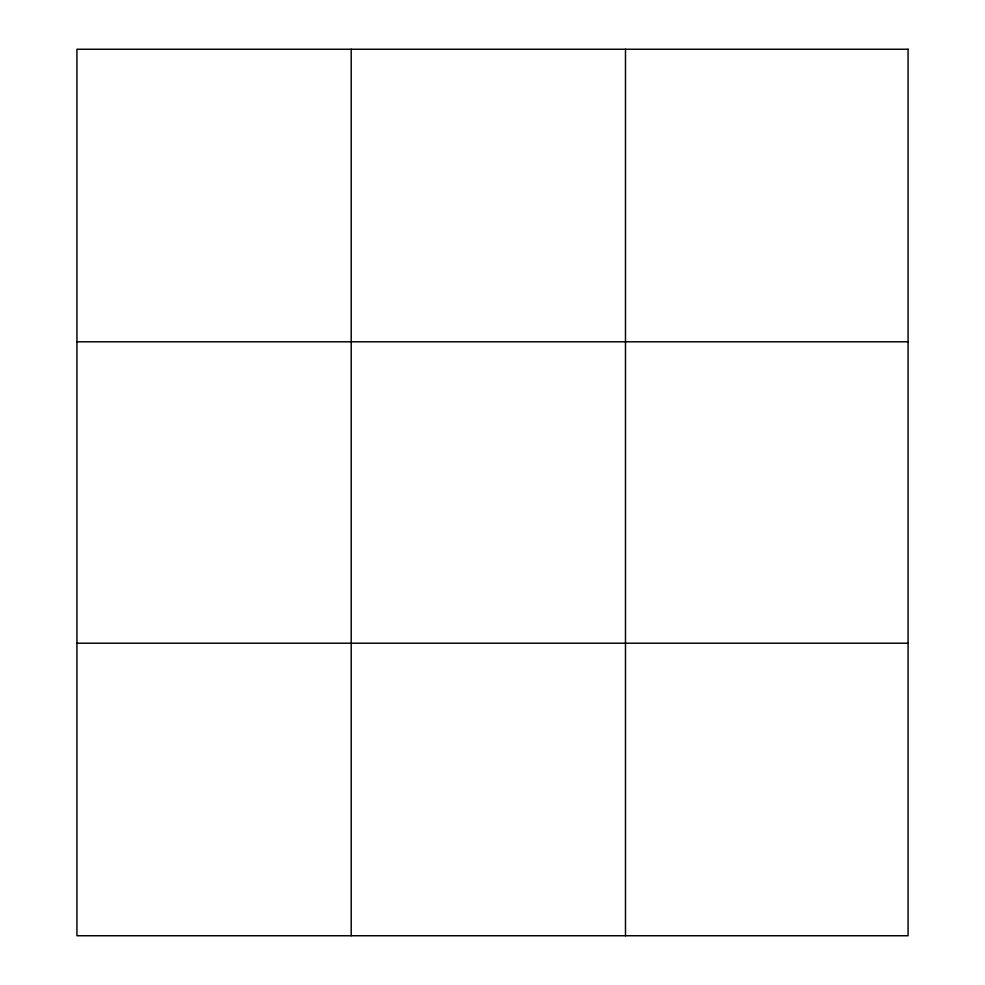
<?xml version="1.0" encoding="UTF-8"?>
<svg xmlns="http://www.w3.org/2000/svg" width="985" height="985" viewBox="0 0 985 985"><rect width="100%" height="100%" fill="white"/><g stroke="black" fill="none" stroke-linecap="round" stroke-linejoin="round"><path stroke-width="1.48" d="M351.202 49.25L351.202 935.75M625.487 49.25L625.487 935.75M76.928 341.795L908.071 341.795M76.928 643.205L908.071 643.205M908.071 49.25L908.071 935.75L76.928 935.75L76.928 49.25L908.071 49.25"/></g></svg>
